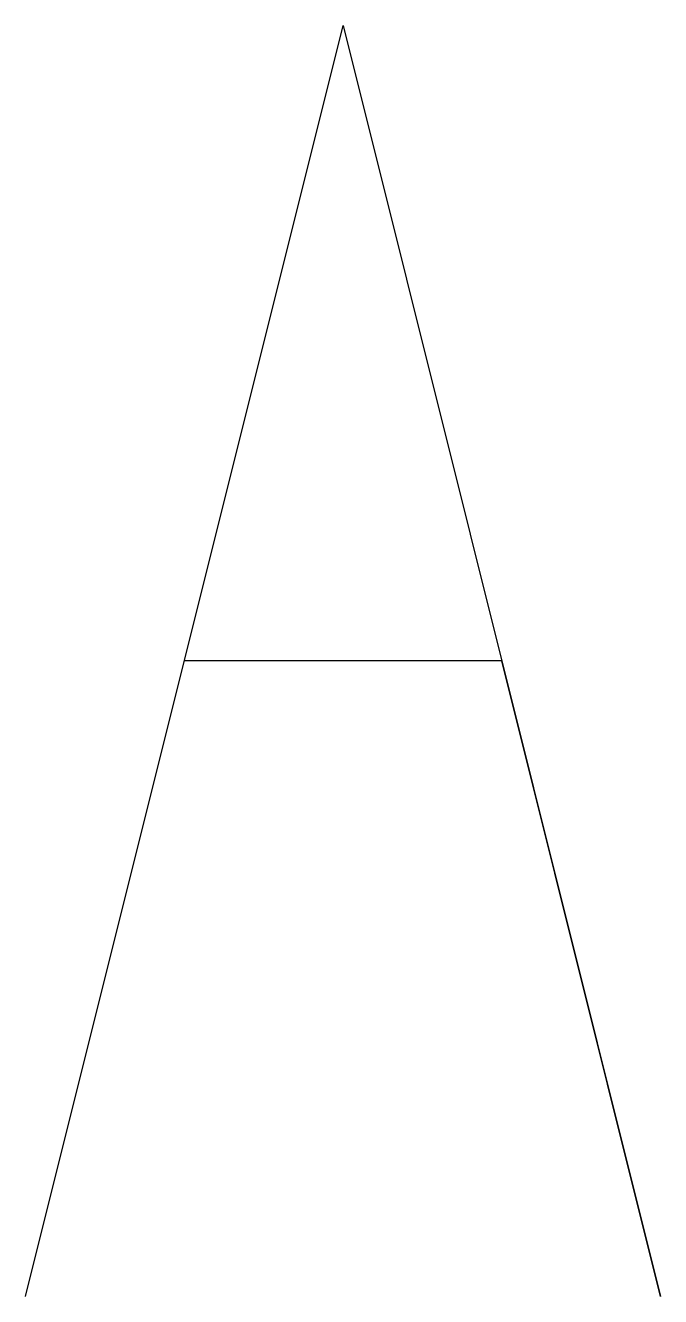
# Model space of a CAD drawing. Header units: millimetres. Extents: x 0 to 0.5, y 0 to 1.
import ezdxf

# ---------------------------------------------------------------- set-up
doc = ezdxf.new("R2010")
doc.units = ezdxf.units.MM
doc.header["$LTSCALE"] = 0.2
doc.layers.add('TEXT POLY', color=7, linetype='Continuous')

msp = doc.modelspace()

# ---------------------------------------------------------------- linework, layer by layer
at = {"layer": 'TEXT POLY'}
msp.add_lwpolyline([(0, 0), (0.25, 1), (0.5, 0), (0.375, 0.5), (0.125, 0.5)], dxfattribs=at)

doc.saveas('drawing.dxf')
